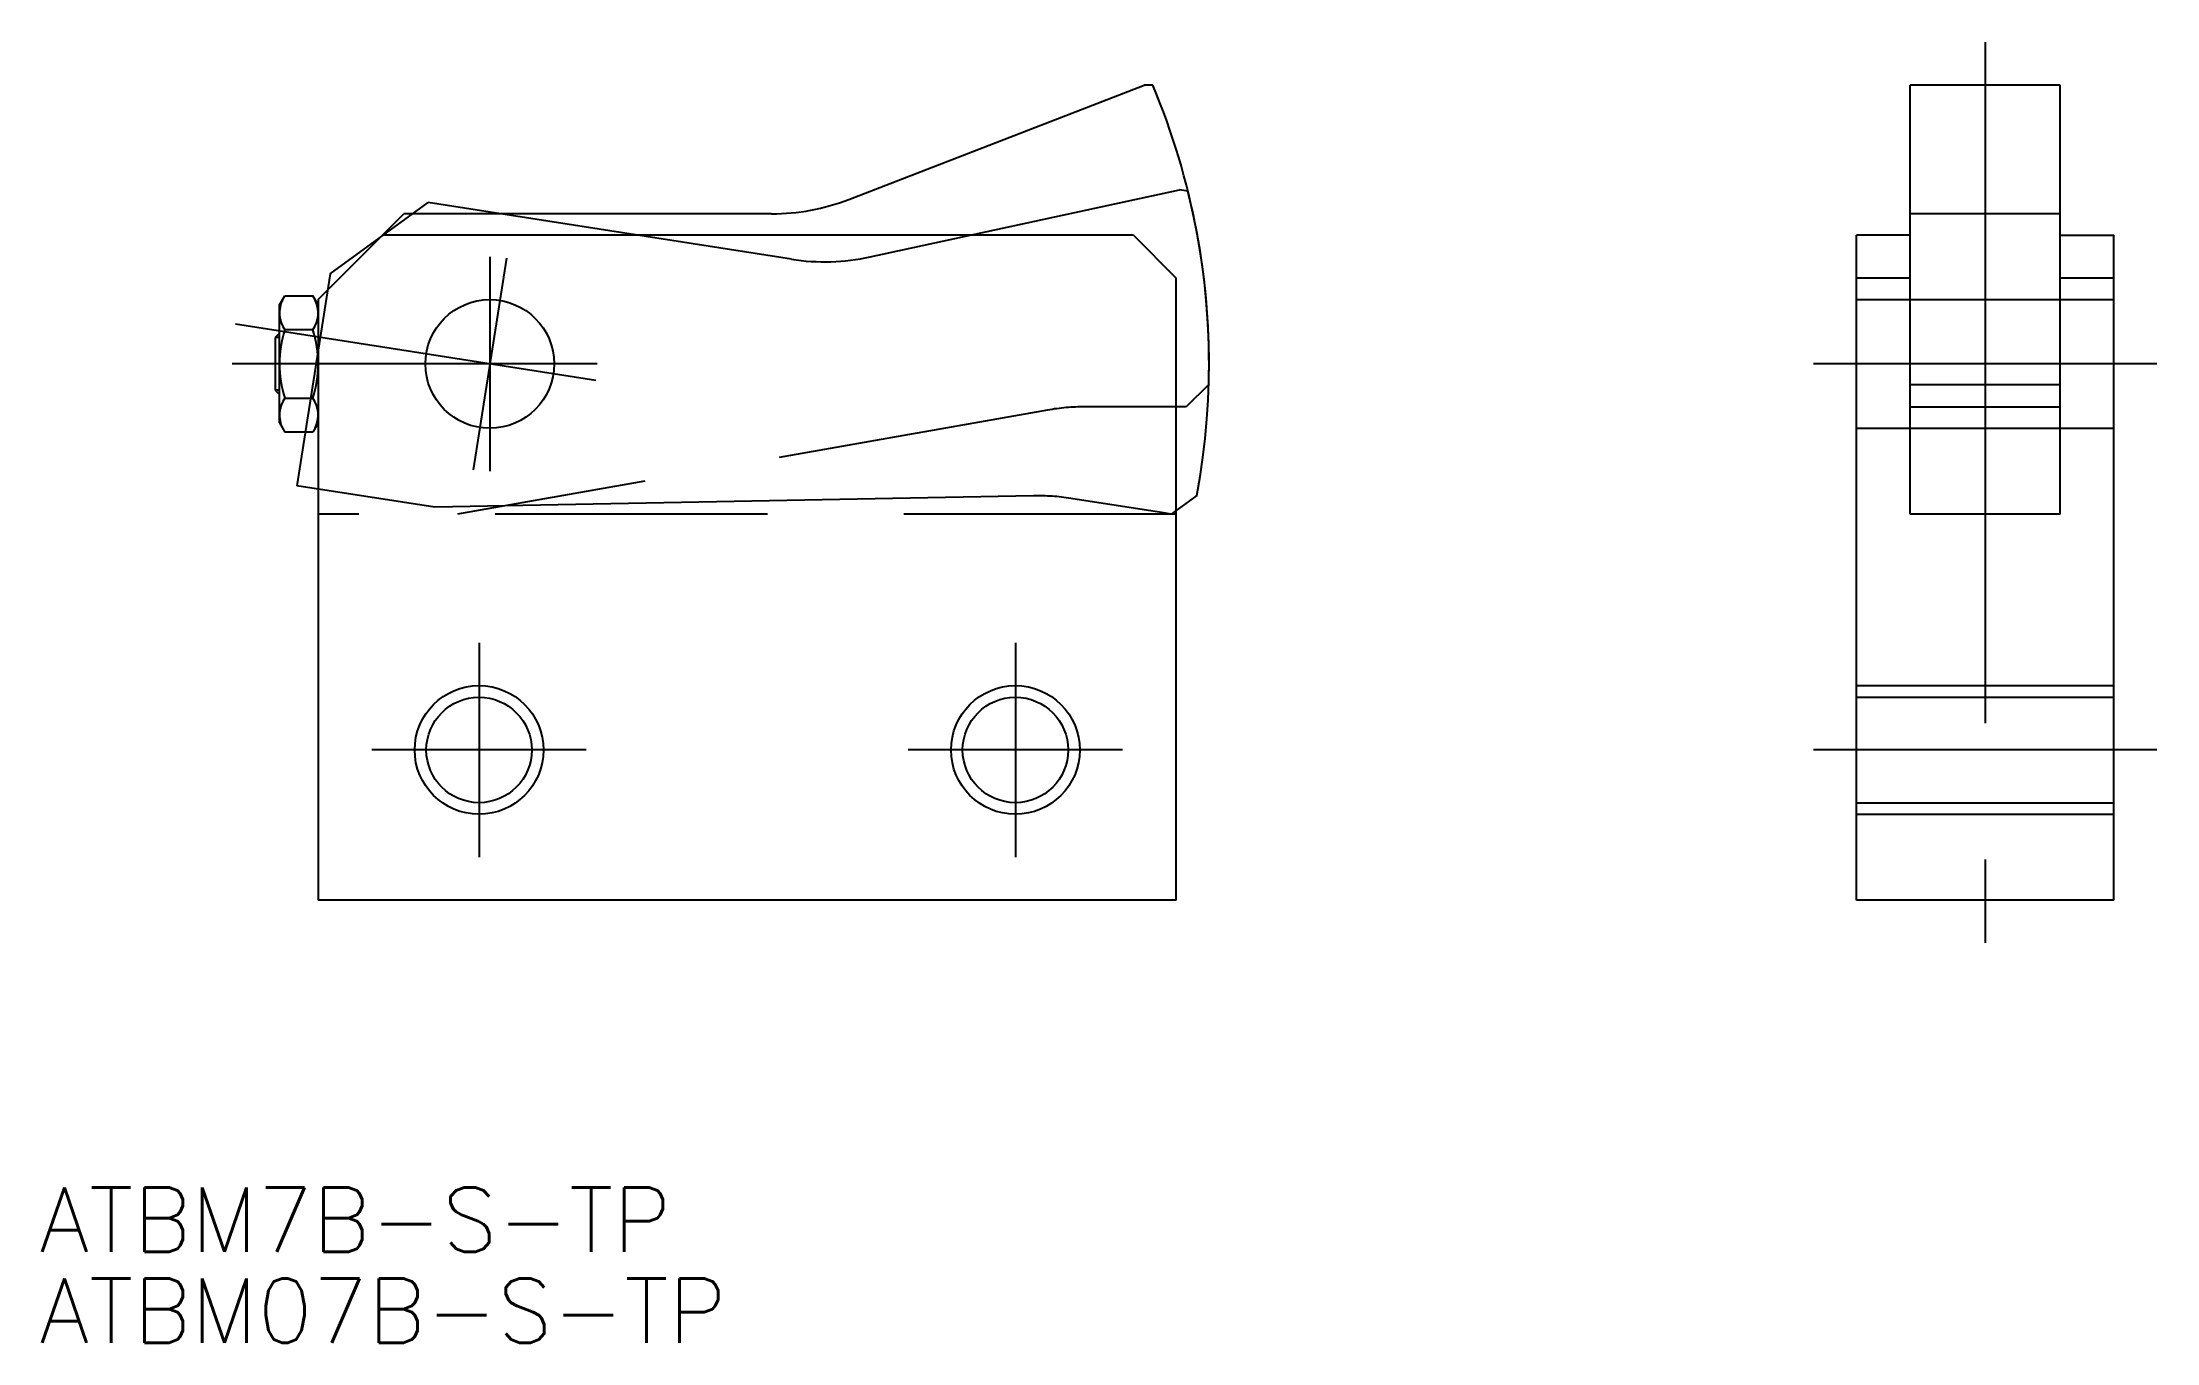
# Model space of a CAD drawing. Extents: x -12.9 to 85.7, y -20.6 to 40.
import ezdxf

# ---------------------------------------------------------------- set-up
doc = ezdxf.new("R2010")
doc.units = 0
for name, pattern in [('CENTER', [50.8, 31.75, -6.35, 6.35, -6.35]), ('DASHED', [19.05, 12.7, -6.35]), ('PHANTOM', [63.5, 31.75, -6.35, 6.35, -6.35, 6.35, -6.35])]:
    doc.linetypes.add(name, pattern=pattern)
doc.layers.get('0').update_dxf_attribs({"linetype": 'CONTINUOUS'})
doc.layers.add('CENTER', color=1, linetype='CENTER')
doc.styles.get("Standard").update_dxf_attribs({"font": 'txt.shx', "height": 3, "bigfont": 'bigfont.shx'})

# ---------------------------------------------------------------- blocks, each defined once
blk = doc.blocks.new('*U4')
at = {"color": 7, "linetype": 'CONTINUOUS'}
blk.add_text('ATBM7B-S-TP', height=3, dxfattribs=at).set_placement((-12.986, -16.398))
blk = doc.blocks.new('*U5')
at = {"color": 7, "linetype": 'CONTINUOUS'}
blk.add_text('ATBM07B-S-TP', height=3, dxfattribs=at).set_placement((-12.986, -20.64))

msp = doc.modelspace()

# ---------------------------------------------------------------- linework, layer by layer
at = {"color": 7, "linetype": 'CONTINUOUS'}
for p, q in [((24.742, 32.674), (38.5, 38)), ((38.903, 38), (38.5, 38)), ((74.199, 18), (74.199, 38)), ((81.199, 38), (74.199, 38)), ((81.199, 18), (81.199, 38)), ((0, 28), (4, 32)), ((21.132, 32), (4, 32)), ((38, 31), (3, 31)), ((38, 31), (40, 29)), ((71.699, 0), (71.699, 31)), ((74.199, 31), (71.699, 31)), ((81.199, 31), (83.699, 31)), ((83.699, 0), (83.699, 31)), ((40, 0), (40, 29)), ((74.199, 29), (71.699, 29)), ((83.699, 29), (81.199, 29)), ((-1.8, 27.75), (-1.554, 28.175)), ((-1.8, 22.25), (-1.8, 27.75)), ((-1.554, 28.175), (-0.246, 28.175)), ((0, 27.75), (-0.246, 28.175)), ((0, 28), (0, 0)), ((-1.8, 26.429), (-2, 26.229)), ((-2, 26.229), (-2, 23.77)), ((-0.246, 26.588), (-1.554, 26.588)), ((-2, 23.77), (-1.8, 23.57)), ((41.513, 24.046), (40.466, 23)), ((74.199, 24.046), (81.199, 24.046)), ((-1.554, 23.412), (-0.246, 23.412)), ((40.466, 23), (40, 23)), ((74.199, 23), (81.199, 23)), ((-1.8, 22.25), (-1.554, 21.825)), ((-0.246, 21.825), (-1.554, 21.825)), ((0, 22.25), (-0.246, 21.825)), ((81.199, 18), (74.199, 18)), ((40, 0), (0, 0)), ((83.699, 0), (71.699, 0))]:
    msp.add_line(p, q, dxfattribs=at)
at = {"color": 3, "linetype": 'PHANTOM'}
for p, q in [((0.561, 29.202), (5.131, 32.535)), ((22.057, 29.884), (5.131, 32.535)), ((25.728, 29.991), (40.144, 33.124)), ((40.543, 33.061), (40.144, 33.124)), ((8.774, 29.94), (7.226, 20.06)), ((0.561, 29.202), (-0.987, 19.322)), ((12.94, 24.226), (-3.855, 26.857)), ((5.435, 18.316), (-0.987, 19.322)), ((33.349, 18.851), (5.435, 18.316)), ((39.305, 18.072), (35.088, 18.733)), ((40.961, 18.872), (39.766, 18)), ((39.766, 18), (39.305, 18.072))]:
    msp.add_line(p, q, dxfattribs=at)
at = {"color": 3, "linetype": 'DASHED'}
for p, q in [((81.199, 32), (74.199, 32)), ((71.699, 28), (83.699, 28)), ((33.995, 22.848), (6.5, 18)), ((40, 23), (35.731, 23)), ((71.699, 22), (83.699, 22)), ((40, 18), (0, 18)), ((71.699, 10), (83.699, 10)), ((71.699, 9.459), (83.699, 9.459)), ((71.699, 4.542), (83.699, 4.542)), ((71.699, 4), (83.699, 4))]:
    msp.add_line(p, q, dxfattribs=at)
at = {"color": 3, "linetype": 'CONTINUOUS'}
for p, q in [((-1.8, 26.229), (-2, 26.229)), ((-1.8, 23.77), (-2, 23.77))]:
    msp.add_line(p, q, dxfattribs=at)
at = {"color": 7, "linetype": 'CONTINUOUS'}
for centre, radius in [((8, 25), 3), ((7.5, 7), 2.458), ((32.5, 7), 2.458)]:
    msp.add_circle(centre, radius, dxfattribs=at)
at = {"color": 3, "linetype": 'CONTINUOUS'}
for centre in [(7.5, 7), (32.5, 7)]:
    msp.add_circle(centre, 3, dxfattribs=at)
at = {"color": 7, "linetype": 'CONTINUOUS'}
for centre, radius, start, end in [((8, 25), 33.526, 358.36964, 22.81504), ((21.132, 42), 10, 270, 291.16126), ((-0.394, 27.382), 1.406, 154.38425, 214.38425), ((-1.406, 27.382), 1.406, 325.61575, 25.61575), ((3.454, 25), 5.254, 162.41205, 197.58795), ((-5.254, 25), 5.254, 342.41205, 17.58795), ((-0.394, 22.618), 1.406, 145.61575, 205.61575), ((-1.406, 22.618), 1.406, 334.38425, 34.38425)]:
    msp.add_arc(centre, radius, start, end, dxfattribs=at)
at = {"color": 3, "linetype": 'PHANTOM'}
for centre, radius, start, end in [((8, 25), 33.526, 349.46749, 13.91289), ((23.605, 39.763), 10, 261.09785, 282.25911), ((33.54, 8.853), 10, 81.09785, 91.09785)]:
    msp.add_arc(centre, radius, start, end, dxfattribs=at)
at = {"color": 3, "linetype": 'DASHED'}
msp.add_arc((35.731, 13), 10, 90, 100, dxfattribs=at)
at = {"layer": 'CENTER', "color": 1, "linetype": 'CENTER'}
for p, q in [((77.699, 40), (77.699, -2)), ((8, 30), (8, 20)), ((13, 25), (-4, 25)), ((85.699, 25), (69.699, 25)), ((7.5, 12), (7.5, 2)), ((32.5, 12), (32.5, 2)), ((12.5, 7), (2.5, 7)), ((37.5, 7), (27.5, 7)), ((85.699, 7), (69.699, 7))]:
    msp.add_line(p, q, dxfattribs=at)

# ---------------------------------------------------------------- block references
at = {"color": 7, "linetype": 'CONTINUOUS'}
for name in ['*U4', '*U5']:
    msp.add_blockref(name, (0, 0), dxfattribs=at)

doc.saveas('drawing.dxf')
